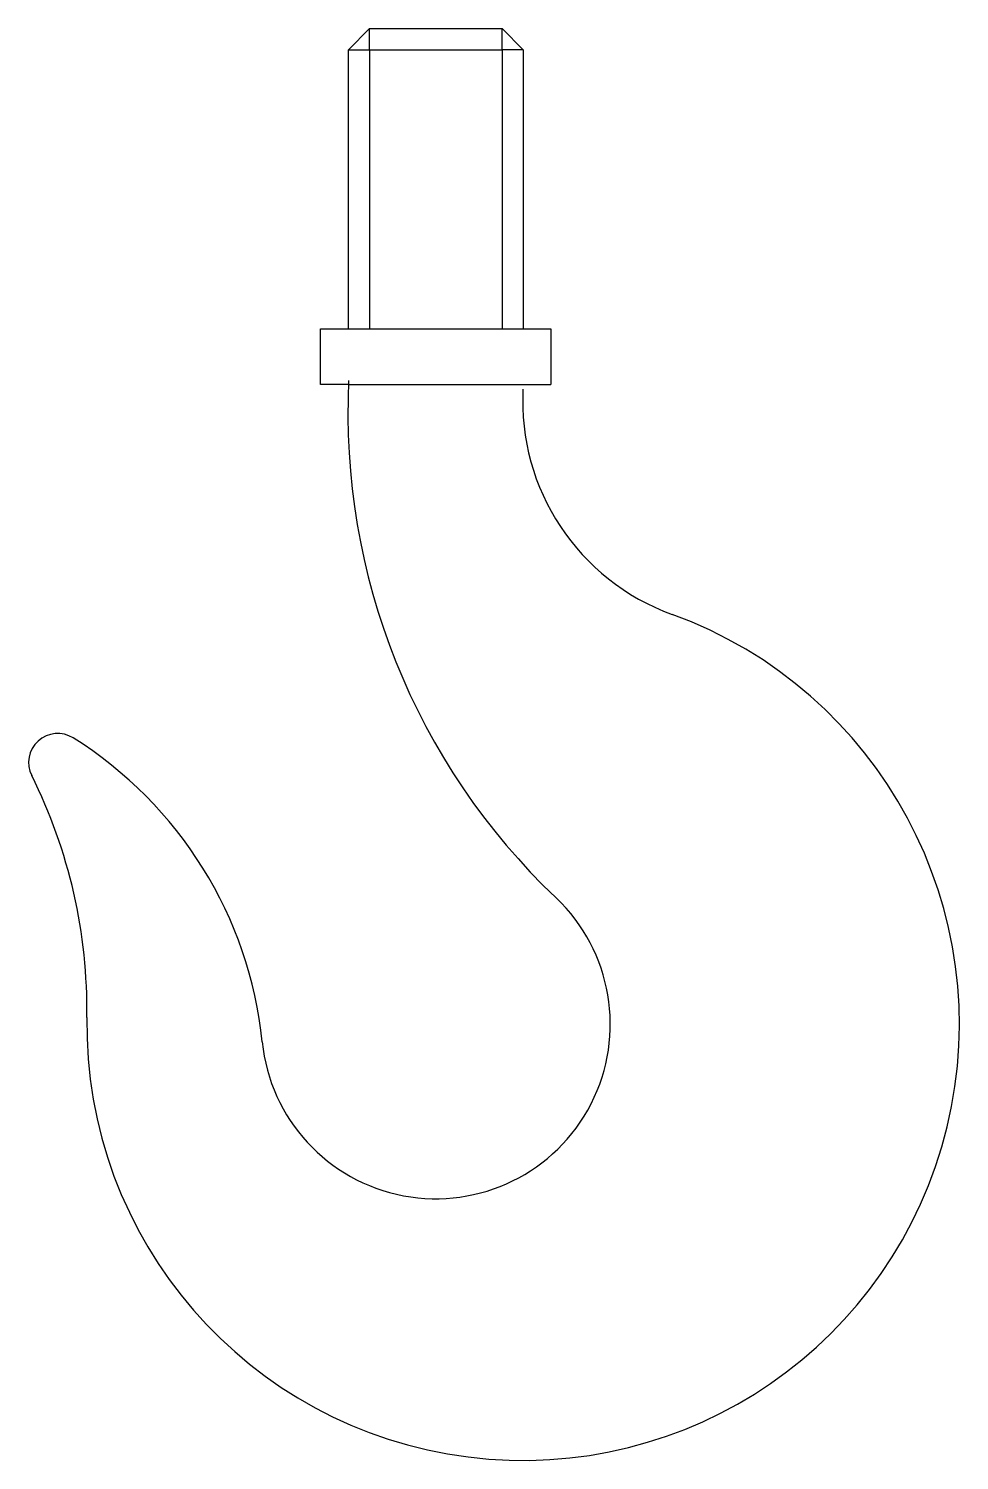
# Model space of a CAD drawing. Header units: millimetres. Extents: x 2780 to 2940, y 1524 to 1771.
import ezdxf

# ---------------------------------------------------------------- set-up
doc = ezdxf.new("R2010")
doc.units = ezdxf.units.MM

msp = doc.modelspace()

# ---------------------------------------------------------------- linework, layer by layer
for p, q in [((2835.12, 1767.02), (2838.74, 1770.64)), ((2838.74, 1767.02), (2838.74, 1770.64)), ((2838.74, 1770.64), (2861.5, 1770.64)), ((2861.5, 1767.02), (2861.5, 1770.64)), ((2865.12, 1767.02), (2861.5, 1770.64)), ((2835.12, 1719.02), (2835.12, 1767.02)), ((2835.12, 1767.02), (2838.74, 1767.02)), ((2838.74, 1767.02), (2861.5, 1767.02)), ((2838.74, 1767.02), (2838.74, 1719.02)), ((2865.12, 1767.02), (2861.5, 1767.02)), ((2861.5, 1767.02), (2861.5, 1719.02)), ((2865.12, 1767.02), (2865.12, 1719.02)), ((2830.32, 1709.42), (2830.32, 1719.02)), ((2830.32, 1719.02), (2850.12, 1719.02)), ((2850.12, 1719.02), (2869.92, 1719.02)), ((2869.92, 1719.02), (2869.92, 1709.42)), ((2835.12, 1709.42), (2830.32, 1709.42)), ((2835.12, 1709.42), (2865.83, 1709.42)), ((2865.12, 1709.42), (2869.92, 1709.42))]:
    msp.add_line(p, q)
for centre, radius, start, end in [((2950, 1704.54), 115, 177.1992, 226.4623), ((2904.05, 1706.57), 39, 176.9734, 250.0351), ((2865.12, 1599.42), 75, 179.1198, 70.0351), ((2785.12, 1644.42), 5, 57.9539, 206.5516), ((2750.63, 1589.33), 70, 5.7941, 57.9539), ((2700.14, 1601.96), 90, 359.1198, 26.5516), ((2850.12, 1599.42), 30, 185.7941, 46.4623)]:
    msp.add_arc(centre, radius, start, end)

doc.saveas('drawing.dxf')
